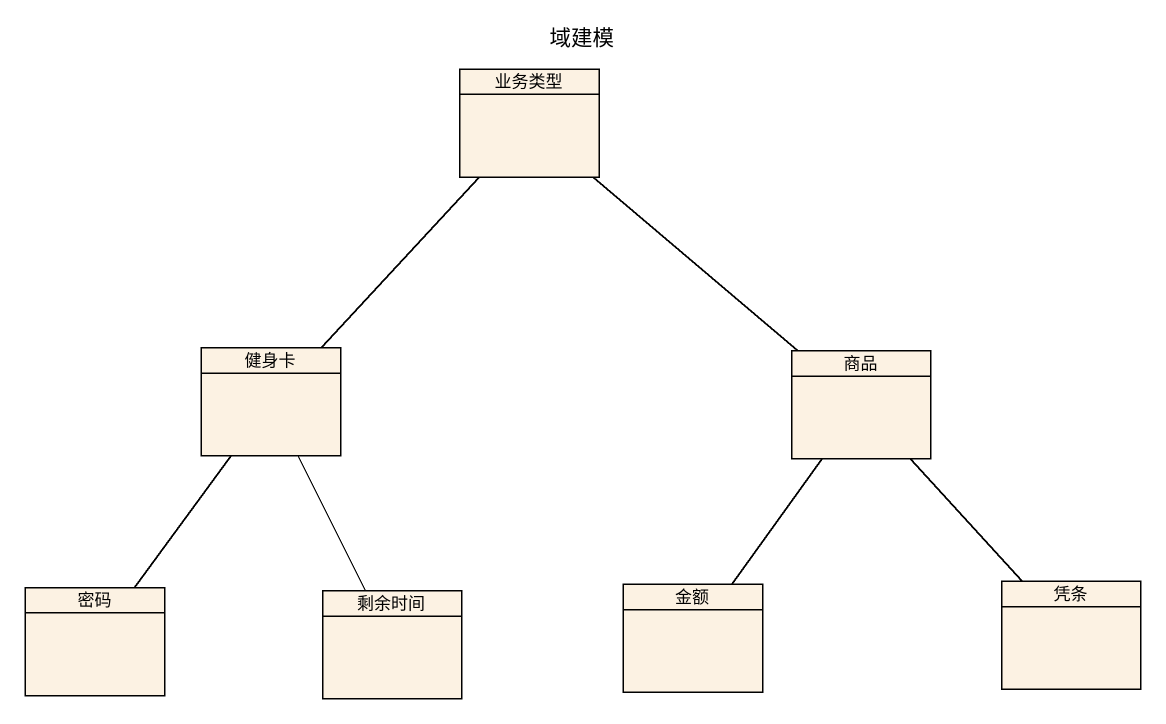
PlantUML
@startuml
title 域建模
hide circle
hide empty members
class 业务类型
class 健身卡
class 商品
class 密码
class 剩余时间
class 金额
class 凭条
业务类型 -- 健身卡
业务类型 -- 商品
健身卡 -- 密码
健身卡 -- 剩余时间
商品 -- 金额
商品 -- 凭条
@enduml
